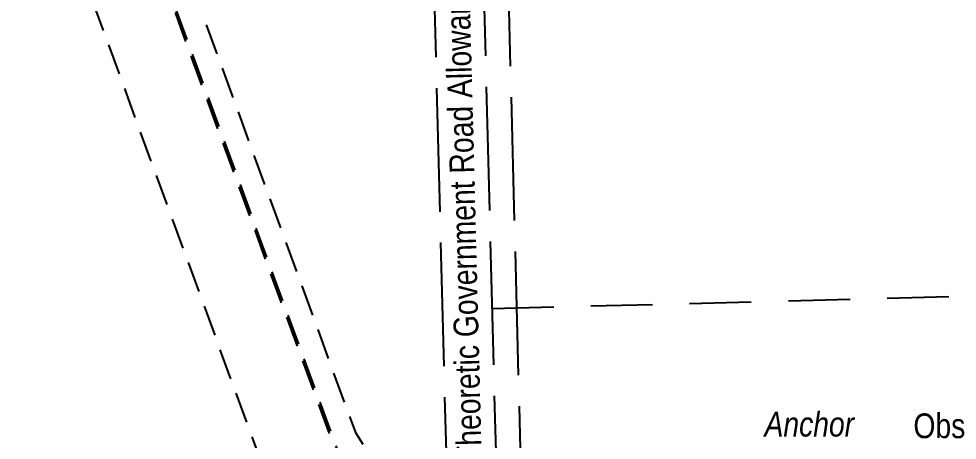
# Model space of a CAD drawing. Extents: x 623641 to 629563, y 5840932 to 5844881.
# Drawn here: x 625624.6 to 626004.6, y 5841525.9 to 5841696.3 of the extents above; entities that cross this region are included whole.
import ezdxf
from ezdxf.enums import TextEntityAlignment as Align

# ---------------------------------------------------------------- set-up
doc = ezdxf.new("R2010")
doc.units = 0
doc.header["$LTSCALE"] = 5
for name, pattern in [('foc-ACCESSROAD', [3.75, 2.5, -1.25]), ('foc-FLOWLINE', [3.75, 2.5, -1.25]), ('foc-LSD', [8, 5, -3]), ('foc-UNSURVEYED', [12.5, 10, -2.5])]:
    doc.linetypes.add(name, pattern=pattern)
for name, color, linetype in [('AS-POWER-T', 104, 'Continuous'), ('C-AR', 13, 'foc-ACCESSROAD'), ('F-EZE', 190, 'foc-FLOWLINE'), ('L-ROAD-T', 7, 'Continuous'), ('L-SECTION-LSD', 7, 'foc-LSD'), ('L-USEC', 7, 'foc-UNSURVEYED')]:
    doc.layers.add(name, color=color, linetype=linetype)
doc.layers.add('C-WS-T', color=13, linetype='Continuous', lineweight=9)
doc.styles.add('80L', font='ARIALN.TTF', dxfattribs={"height": 10})

msp = doc.modelspace()

# ---------------------------------------------------------------- linework, layer by layer
at = {"layer": 'C-AR', "flags": 128}
msp.add_lwpolyline([(625729.88, 5841497.981), (625602.488, 5841845.468), (625626.976, 5841867.194), (625757.759, 5841510.453), (625844.151, 5841348.444), (625860.476, 5841308.381), (625896.65, 5841178.944), (625919.793, 5841096.131)], dxfattribs=at)
at = {"layer": 'F-EZE', "flags": 128}
msp.add_lwpolyline([(625840.562, 5841359.616), (625831.427, 5841359.371), (625819.716, 5841359.076), (625813.42, 5841390.157), (625808.203, 5841415.978), (625768.457, 5841479.319), (625626.485, 5841866.759), (625626.976, 5841867.194), (625634.527, 5841873.894), (625636.746, 5841867.837), (625760.91, 5841528.998), (625811.933, 5841447.686), (625826.468, 5841424.522), (625832.724, 5841395.727), (625840.562, 5841359.616)], close=True, dxfattribs=at)
at = {"layer": 'L-SECTION-LSD'}
msp.add_line((625816.217, 5841579.137), (626628.474, 5841600.732), dxfattribs=at)
at = {"layer": 'L-USEC'}
for p, q in [((625785.718, 5841980.682), (625806.511, 5841176.553)), ((625805.821, 5841981.202), (625826.614, 5841177.072)), ((625836.665, 5841177.354), (625815.872, 5841981.482))]:
    msp.add_line(p, q, dxfattribs=at)

# ---------------------------------------------------------------- texts
at = {"layer": 'AS-POWER-T', "insert": (625926.487, 5841537.395), "char_height": 9.99645, "attachment_point": 1, "style": '80L'}
msp.add_mtext_dynamic_manual_height_columns('\\pi0.04998;{\\fArial Narrow|b0|i1|c0|p34;Anchor}', width=37.37869, gutter_width=49.982, heights=[0], dxfattribs=at)
at = {"layer": 'C-WS-T', "insert": (625962.881, 5841536.746), "char_height": 9.99645, "attachment_point": 1, "style": '80L'}
msp.add_mtext_dynamic_manual_height_columns('\\pi23.93646;Obsidian\\P\\pi7.02568;12-17 (Surface)\\P\\pi17.24375;MSL 10629\\P\\pi0.39433;(To Be Cancelled)', width=91.69094, gutter_width=50, heights=[0], dxfattribs=at)
at = {"layer": 'L-ROAD-T', "style": '80L'}
msp.add_text('Theoretic Government Road Allowance', height=9.99645, rotation=91.48123, dxfattribs=at).set_placement((625804.509, 5841616.568), align=Align.MIDDLE_CENTER)

doc.saveas('drawing.dxf')
